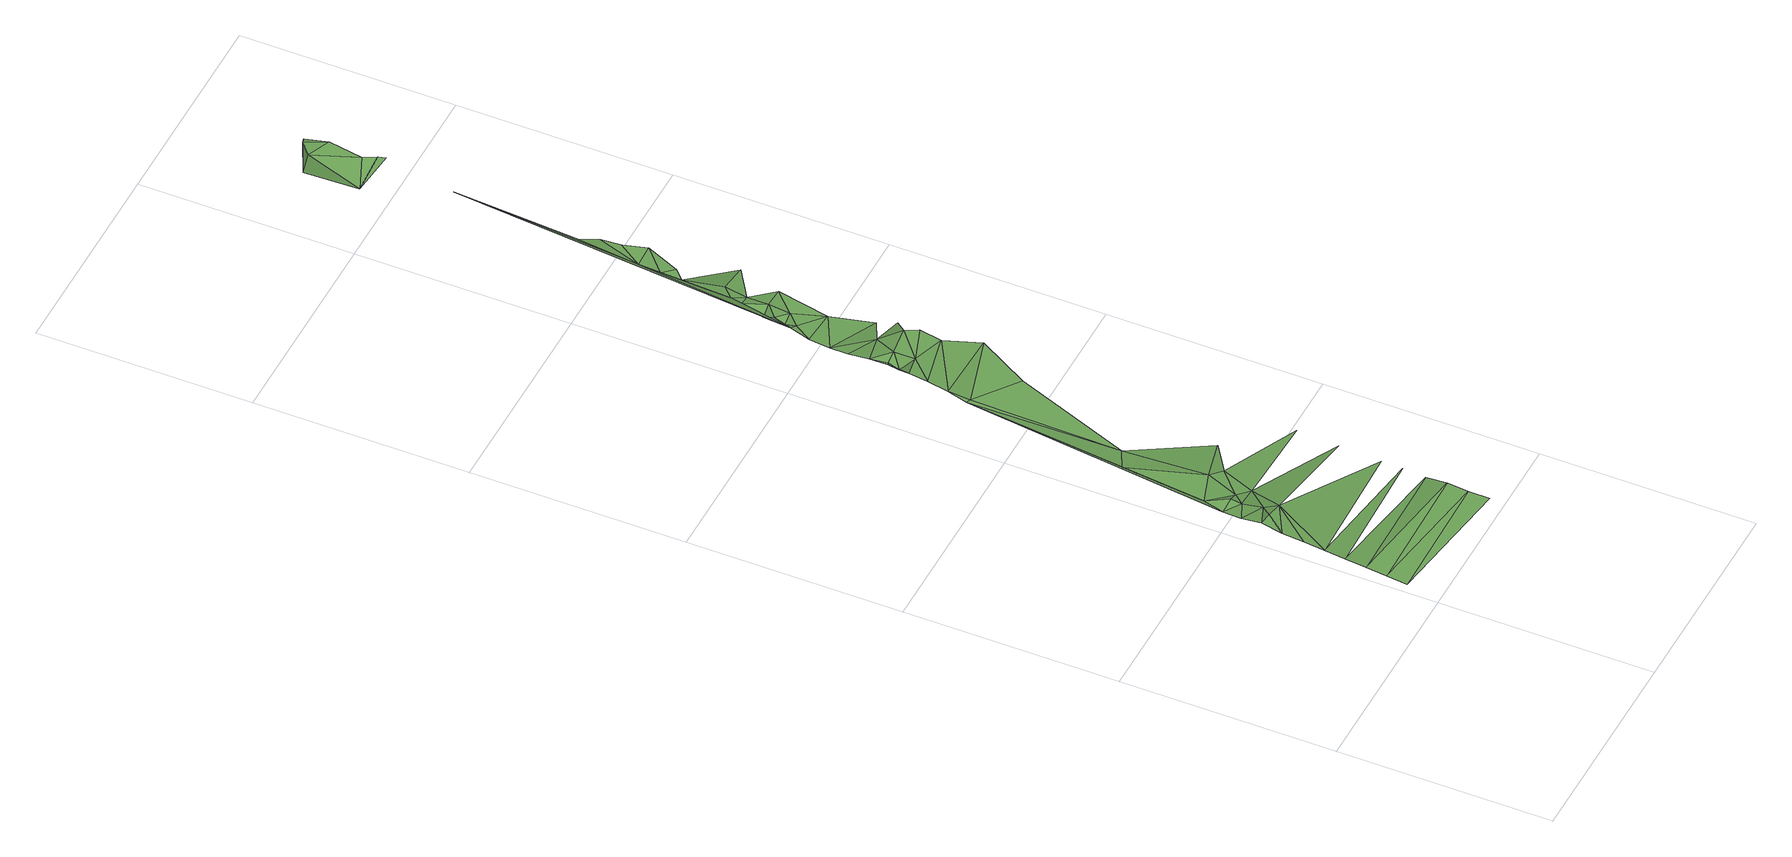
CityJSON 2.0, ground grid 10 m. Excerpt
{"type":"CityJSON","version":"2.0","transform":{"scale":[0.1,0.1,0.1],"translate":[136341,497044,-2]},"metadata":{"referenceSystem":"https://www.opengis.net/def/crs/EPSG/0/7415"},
"CityObjects":{
"plantcover1":{"type":"PlantCover","attributes":{"3df_class":"Forest","bgt_fysiekvoorkomen":"loofbos","bgt_status":"bestaand","identificatienamespace":"NL.IMGeo","begroeidterreindeeloptalud":"false","relatievehoogteligging":0,"aantal_punten":0},"geometry":[{"type":"MultiSurface","lod":"1","boundaries":[[[0,1,2]],[[3,4,5]],[[6,7,0]],[[8,9,10]],[[5,4,10]],[[11,7,12]],[[10,4,8]],[[13,9,8]],[[9,13,14]],[[3,11,15]],[[16,14,17]],[[4,13,8]],[[13,17,14]],[[18,16,19]],[[16,17,19]],[[13,20,17]],[[21,18,19]],[[4,20,13]],[[2,1,22]],[[17,21,19]],[[4,3,23]],[[21,17,20]],[[6,0,2]],[[21,24,18]],[[12,7,6]],[[24,25,18]],[[21,20,26]],[[21,26,24]],[[27,16,18]],[[4,28,20]],[[29,25,24]],[[25,27,18]],[[26,30,24]],[[30,29,24]],[[26,20,31]],[[29,27,25]],[[29,32,27]],[[33,32,29]],[[27,32,34]],[[35,36,37]],[[37,38,39]],[[32,40,34]],[[35,34,41]],[[37,36,38]],[[39,38,42]],[[39,42,43]],[[33,40,32]],[[38,44,42]],[[42,44,43]],[[38,36,44]],[[41,36,35]],[[45,46,43]],[[43,44,45]],[[36,47,44]],[[40,41,34]],[[45,48,46]],[[44,47,45]],[[36,49,47]],[[41,49,36]],[[48,50,51]],[[52,51,53]],[[45,54,48]],[[55,45,47]],[[52,53,56]],[[53,51,50]],[[52,56,57]],[[54,50,48]],[[52,57,58]],[[56,53,59]],[[52,58,60]],[[57,56,59]],[[52,60,61]],[[53,50,59]],[[57,62,58]],[[57,59,62]],[[60,58,62]],[[61,60,63]],[[62,63,60]],[[50,64,59]],[[52,61,65]],[[59,64,62]],[[63,66,61]],[[62,64,63]],[[61,66,67]],[[68,61,67]],[[69,66,63]],[[65,61,68]],[[67,66,69]],[[70,68,67]],[[71,52,65]],[[72,65,68]],[[68,70,72]],[[73,65,72]],[[74,65,73]],[[75,65,74]],[[75,71,65]],[[76,77,78]],[[78,77,79]],[[79,77,80]],[[81,76,78]],[[80,77,82]],[[79,83,78]],[[83,81,78]],[[84,76,81]],[[83,84,81]]]}]}
},
"vertices":[
[3,25,12],[2,15,12],[66,17,10],[6,55,12],[21,83,14],[7,65,12],[67,27,10],[4,35,12],[11,83,17],[8,85,14],[7,75,13],[5,45,12],[67,37,9],[16,88,15],[9,95,12],[68,48,9],[10,104,11],[16,98,13],[11,113,13],[16,103,14],[26,98,12],[21,103,12],[66,7,10],[68,58,9],[26,118,13],[16,153,12],[31,113,13],[25,229,11],[69,78,9],[26,158,11],[46,123,11],[70,98,9],[26,228,12],[46,213,12],[26,238,13],[27,248,14],[36,258,15],[28,257,14],[31,263,11],[29,267,14],[61,238,11],[51,253,15],[31,268,13],[29,276,14],[36,268,15],[41,278,14],[30,286,12],[46,268,19],[31,295,11],[51,263,17],[46,303,13],[32,305,11],[33,314,13],[36,313,12],[51,283,13],[51,273,17],[36,318,11],[36,323,13],[36,328,11],[41,318,13],[36,338,15],[36,343,16],[41,328,14],[41,338,14],[51,328,13],[41,388,13],[41,348,16],[41,368,12],[41,378,12],[56,348,13],[46,373,12],[51,478,10],[51,388,14],[46,398,16],[46,408,15],[46,418,11],[35,540,10],[33,513,13],[36,538,20],[46,518,18],[51,513,16],[41,543,21],[55,511,13],[46,533,21],[44,544,20]
]}
